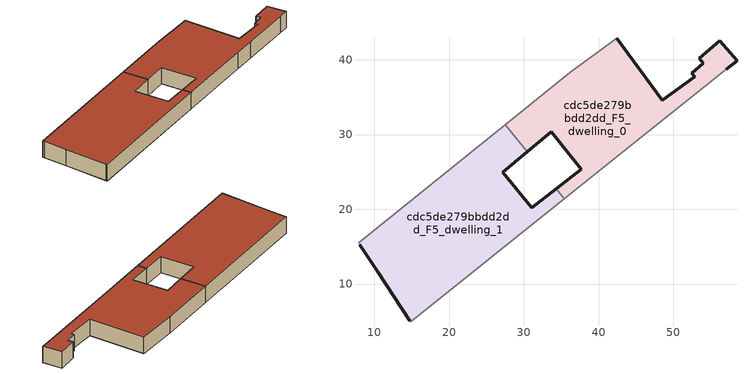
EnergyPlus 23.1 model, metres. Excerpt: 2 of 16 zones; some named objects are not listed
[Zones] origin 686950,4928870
cdc5de279bbdd2dd_F5_dwelling_0
 floor to cdc5de279bbdd2dd_F4_dwelling_0 (EU_floor_Construction): 49.72,32.88 57.08,38.72 58.53,39.86 56.22,42.56 53.46,40.19 54.03,39.56 52.47,38.19 52.85,37.76 48.55,34.6 42.44,42.91 36.22,38.31 27.53,31.33 30.44,27.69 33.68,30.4 37.71,25.35 34.38,22.77 35.44,21.44 46.77,30.53 z15
 wall outside (EU_wall_Construction): 34.38,22.77 37.71,25.35 33.68,30.4 30.44,27.69 / 42.44,42.91 48.55,34.6 52.85,37.76 52.47,38.19 54.03,39.56 53.46,40.19 56.22,42.56 58.53,39.86 57.08,38.72 z15:18
 wall adiabatic (EU_wall_Construction): 57.08,38.72 49.72,32.88 46.77,30.53 35.44,21.44 / 27.53,31.33 36.22,38.31 42.44,42.91 z15:18
 wall to cdc5de279bbdd2dd_F5_dwelling_1 (EU_wall_Construction): 35.44,21.44 34.38,22.77 / 30.44,27.69 27.53,31.33 z15:18
 roof outside (EU_roof_Construction): 56.22,42.56 58.53,39.86 57.08,38.72 49.72,32.88 46.77,30.53 35.44,21.44 34.38,22.77 37.71,25.35 33.68,30.4 30.44,27.69 27.53,31.33 36.22,38.31 42.44,42.91 48.55,34.6 52.85,37.76 52.47,38.19 54.03,39.56 53.46,40.19 z18
cdc5de279bbdd2dd_F5_dwelling_1
 floor to cdc5de279bbdd2dd_F4_dwelling_1 (EU_floor_Construction): 31.06,20.2 27.21,24.98 30.44,27.69 27.53,31.33 7.89,15.52 8.06,15.29 10.46,11.62 14.77,5.1 14.88,4.93 35.44,21.44 34.38,22.77 z15
 wall outside (EU_wall_Construction): 30.44,27.69 27.21,24.98 31.06,20.2 34.38,22.77 / 14.77,5.1 10.46,11.62 8.06,15.29 z15:18
 wall adiabatic (EU_wall_Construction): 35.44,21.44 14.88,4.93 14.77,5.1 / 8.06,15.29 7.89,15.52 27.53,31.33 z15:18
 roof outside (EU_roof_Construction): 30.44,27.69 27.21,24.98 31.06,20.2 34.38,22.77 35.44,21.44 14.88,4.93 14.77,5.1 10.46,11.62 8.06,15.29 7.89,15.52 27.53,31.33 z18
[Building]
EU S2 Campaign: North Axis=0; Terrain=City; Solar Distribution=FullExterior
[Site:Location]
Bologna: Latitude=44.5; Longitude=11.25; Time Zone=1; Elevation=37
[SizingPeriod:WeatherFileDays]
AnnualSizingPeriod: Begin Month=1; Begin Day of Month=1; End Month=12; End Day of Month=31; Day of Week for Start Day=Monday; Use Weather File Daylight Saving Period=No; Use Weather File Rain and Snow Indicators=No
[MATERIAL]
EU_InternalMass_Material: Roughness=MediumRough; Thickness=0.1; Conductivity=1; Density=1800; Specific Heat=900; Thermal Absorptance=0.9; Solar Absorptance=0.7; Visible Absorptance=0.7
[MATERIAL:NOMASS] Roughness=MediumRough; Thermal Absorptance=0.9; Solar Absorptance=0.7; Visible Absorptance=0.7
Name | Thermal Resistance
EU_wall_NoMass | 0.905828
EU_roof_NoMass | 0.37593
EU_floor_NoMass | 0.67114
[CONSTRUCTION]
EU_wall_Construction: EU_wall_NoMass
EU_roof_Construction: EU_roof_NoMass
EU_floor_Construction: EU_floor_NoMass
EU_InternalMass_Construction: EU_InternalMass_Material
[ZONE] Type=1; Multiplier=1; Ceiling Height=autocalculate; Floor Area=autocalculate; Part of Total Floor Area=Yes
Name | Volume
cdc5de279bbdd2dd_F5_dwelling_0 | 709.082
cdc5de279bbdd2dd_F5_dwelling_1 | 900.021
[INTERNALMASS] Construction=EU_InternalMass_Construction
Name | Zone or ZoneList | Surface Area
cdc5de279bbdd2dd_F5_dwelling_0_EU_InternalMass | cdc5de279bbdd2dd_F5_dwelling_0 | 236.36
cdc5de279bbdd2dd_F5_dwelling_1_EU_InternalMass | cdc5de279bbdd2dd_F5_dwelling_1 | 300.007
[OTHEREQUIPMENT] Fuel Type=Electricity; Design Level Calculation Method=Watts/Area; Power per Zone Floor Area=1; Fraction Latent=0; Fraction Radiant=0; Fraction Lost=0; Carbon Dioxide Generation Rate=0; EndUse Subcategory=EU_Step8_InternalGains
Name | Zone or ZoneList or Space or SpaceList | Schedule
EU_Step8_InternalGain_cdc5de279bbdd2dd_F5_dwelling_0_f000 | cdc5de279bbdd2dd_F5_dwelling_0 | EU_Step8_GainSchedule_cdc5de279bbdd2dd_F5_dwelling_0_f000
EU_Step8_InternalGain_cdc5de279bbdd2dd_F5_dwelling_1_f000 | cdc5de279bbdd2dd_F5_dwelling_1 | EU_Step8_GainSchedule_cdc5de279bbdd2dd_F5_dwelling_1_f000
[ZONEVENTILATION:DESIGNFLOWRATE] Schedule=EU_AlwaysOn; Design Flow Rate Calculation Method=AirChanges/Hour; Air Changes per Hour=0.73129; Ventilation Type=Natural; Fan Pressure Rise=0; Fan Total Efficiency=1; Constant Term Coefficient=1; Temperature Term Coefficient=0; Velocity Term Coefficient=0; Velocity Squared Term Coefficient=0; Minimum Indoor Temperature=-100; Maximum Indoor Temperature=100; Delta Temperature=-100; Minimum Outdoor Temperature=-100; Maximum Outdoor Temperature=100; Maximum Wind Speed=40
Name | Zone or ZoneList or Space or SpaceList
EU_ConstantAir_cdc5de279bbdd2dd_F5_dwelling_0 | cdc5de279bbdd2dd_F5_dwelling_0
EU_ConstantAir_cdc5de279bbdd2dd_F5_dwelling_1 | cdc5de279bbdd2dd_F5_dwelling_1
[HVACTEMPLATE:ZONE:IDEALLOADSAIRSYSTEM] System Availability Schedule=EU_AlwaysOn; Maximum Heating Supply Air Temperature=50; Minimum Cooling Supply Air Temperature=13; Maximum Heating Supply Air Humidity Ratio=0.0156; Minimum Cooling Supply Air Humidity Ratio=0.0077; Heating Limit=NoLimit; Cooling Limit=NoLimit; Heating Availability Schedule=EU_AlwaysOn; Cooling Availability Schedule=EU_CoolingOff; Dehumidification Control Type=ConstantSensibleHeatRatio; Cooling Sensible Heat Ratio=0.7; Dehumidification Setpoint=60; Humidification Control Type=None; Humidification Setpoint=30; Outdoor Air Method=None; Outdoor Air Flow Rate per Person=0.00944; Outdoor Air Flow Rate per Zone Floor Area=0; Outdoor Air Flow Rate per Zone=0; Demand Controlled Ventilation Type=None; Outdoor Air Economizer Type=NoEconomizer; Heat Recovery Type=None; Sensible Heat Recovery Effectiveness=0.7; Latent Heat Recovery Effectiveness=0.65
Name | Template Thermostat
cdc5de279bbdd2dd_F5_dwelling_0 | EU_HeatOnly_cdc5de279bbdd2dd_F5_dwelling_0
cdc5de279bbdd2dd_F5_dwelling_1 | EU_HeatOnly_cdc5de279bbdd2dd_F5_dwelling_1
[SIZING:ZONE] Zone Cooling Design Supply Air Temperature Input Method=SupplyAirTemperature; Zone Cooling Design Supply Air Temperature=13; Zone Heating Design Supply Air Temperature Input Method=SupplyAirTemperature; Zone Heating Design Supply Air Temperature=50; Zone Cooling Design Supply Air Humidity Ratio=0.008; Zone Heating Design Supply Air Humidity Ratio=0.008; Cooling Design Air Flow Method=DesignDay; Cooling Design Air Flow Rate=0; Cooling Minimum Air Flow per Zone Floor Area=0.000762; Cooling Minimum Air Flow=0; Cooling Minimum Air Flow Fraction=0.2; Heating Design Air Flow Method=DesignDay; Heating Design Air Flow Rate=0; Heating Maximum Air Flow per Zone Floor Area=0.002032; Heating Maximum Air Flow=0.141576; Heating Maximum Air Flow Fraction=0.3; Account for Dedicated Outdoor Air System=No; Dedicated Outdoor Air System Control Strategy=NeutralSupplyAir; Dedicated Outdoor Air Low Setpoint Temperature for Design=autosize; Dedicated Outdoor Air High Setpoint Temperature for Design=autosize; Zone Load Sizing Method=Sensible Load Only No Latent Load; Zone Latent Cooling Design Supply Air Humidity Ratio Input Method=HumidityRatioDifference; Zone Cooling Design Supply Air Humidity Ratio Difference=0.005; Zone Latent Heating Design Supply Air Humidity Ratio Input Method=HumidityRatioDifference; Zone Humidification Design Supply Air Humidity Ratio Difference=0.005
cdc5de279bbdd2dd_F5_dwelling_0; cdc5de279bbdd2dd_F5_dwelling_1
[SCHEDULE:CONSTANT]
Name | Hourly Value
EU_AlwaysOn | 1
EU_CoolingOff | 0
[SCHEDULE:FILE] Column Number=1; Rows to Skip at Top=0; Number of Hours of Data=8760; Column Separator=Comma; Interpolate to Timestep=No; Minutes per Item=60; Adjust Schedule for Daylight Savings=Yes
Name | File
EU_Step8_GainSchedule_cdc5de279bbdd2dd_F5_dwelling_0_f000 | ../../schedules/cdc5de279bbdd2dd/cdc5de279bbdd2dd_F5_dwelling_0_f000_gain.csv
EU_Step8_GainSchedule_cdc5de279bbdd2dd_F5_dwelling_1_f000 | ../../schedules/cdc5de279bbdd2dd/cdc5de279bbdd2dd_F5_dwelling_1_f000_gain.csv
